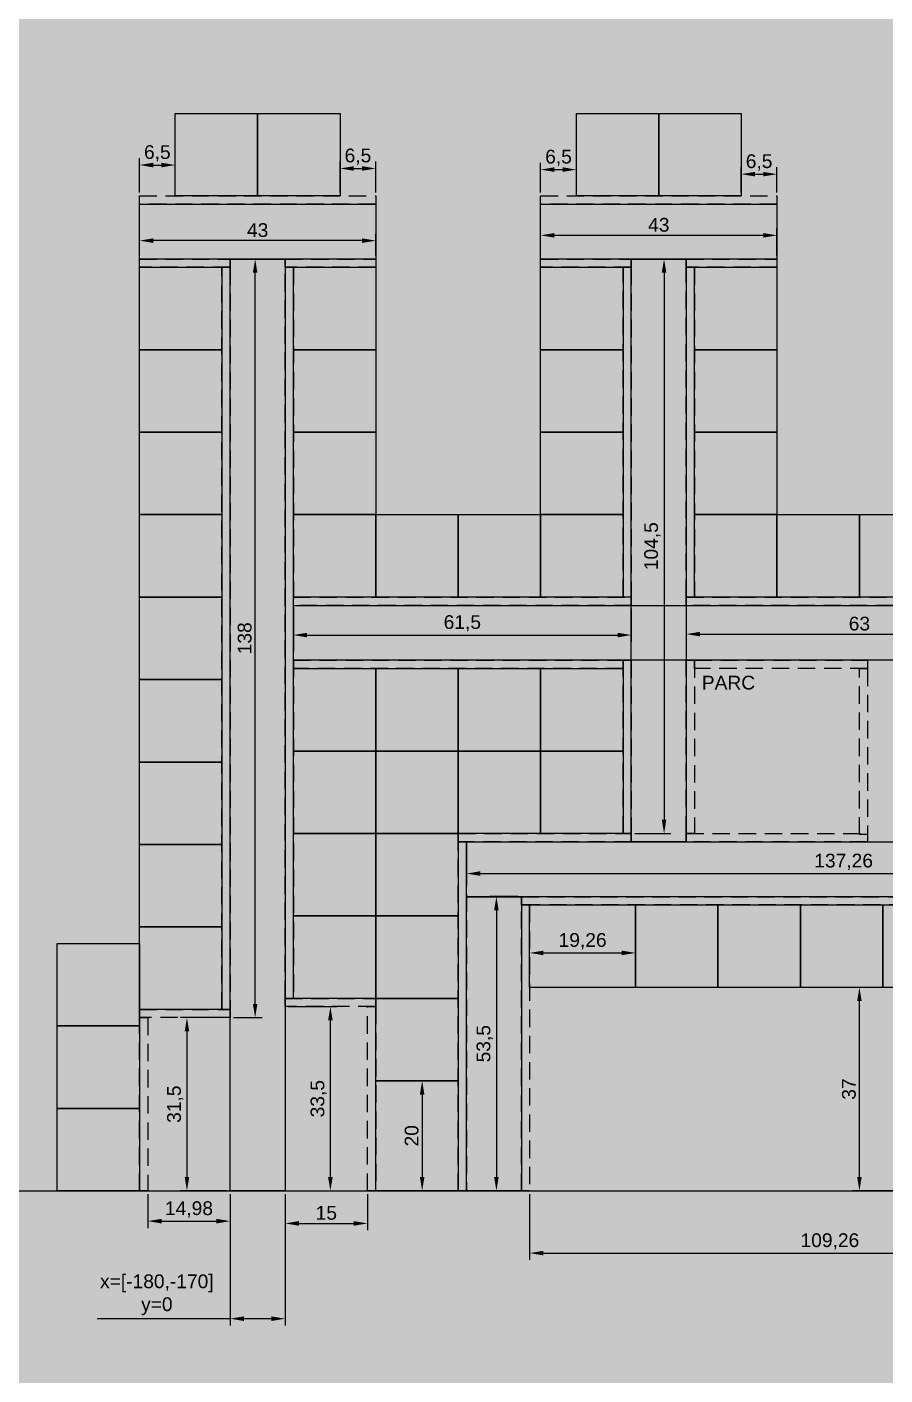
# Model space of a CAD drawing. Header units: metres. Extents: x 0 to 2792, y -15 to 2048.
# Drawn here: x 2125.1 to 2281.3, y 1564.7 to 1810 of the extents above; entities that cross this region are included whole.
import ezdxf

# ---------------------------------------------------------------- set-up
doc = ezdxf.new("R2010")
doc.units = ezdxf.units.M
doc.linetypes.add('CACHE2', pattern=[4.7625, 3.175, -1.5875])
for name, color, linetype in [('Batiment', 4, 'Continuous'), ('BG', 251, 'Continuous'), ('Plan', 3, 'Continuous'), ('Rue', 161, 'Continuous'), ('Sidewalk', 211, 'CACHE2'), ('Séparation', 10, 'Continuous')]:
    doc.layers.add(name, color=color, linetype=linetype)
doc.styles.get("Standard").update_dxf_attribs({"font": 'arial.ttf'})
doc.dimstyles.new('ISO-25', dxfattribs={"dimtxt": 2.5, "dimasz": 2.5, "dimexe": 1.25, "dimexo": 0.625, "dimtad": 1, "dimtxsty": 'Standard', "dimcen": 2.5, "dimadec": 0, "dimazin": 0, "dimtfac": 1, "dimtmove": 0, "dimatfit": 3, "dimfxl": 1, "dimarcsym": 0})

# ---------------------------------------------------------------- blocks, each defined once
blk = doc.blocks.new('*D170')
at = {"layer": 'Defpoints', "color": 0, "transparency": 16777216}
for p in [(2276.62, 1635.25), (2317.18, 1635.25), (2317.18, 1598.25)]:
    blk.add_point(p, dxfattribs=at)
at = {"layer": 'Plan', "color": 0, "lineweight": -2, "transparency": 16777216}
for p, q in [((2316.56, 1635.25), (2275.37, 1635.25)), ((2276.62, 1600.75), (2276.62, 1632.75)), ((2316.56, 1598.25), (2275.37, 1598.25))]:
    blk.add_line(p, q, dxfattribs=at)
at = {"layer": 'Plan', "color": 0, "transparency": 16777216}
for points in [[(2276.21, 1632.75), (2277.04, 1632.75), (2276.62, 1635.25)], [(2276.21, 1600.75), (2277.04, 1600.75), (2276.62, 1598.25)]]:
    blk.add_solid(points, dxfattribs=at)
at = {"layer": 'Plan', "color": 0, "transparency": 16777216, "insert": (2274.72, 1616.75), "char_height": 2.5, "attachment_point": 5, "rotation": 90}
blk.add_mtext('37', dxfattribs=at)
blk = doc.blocks.new('*D172')
at = {"layer": 'Defpoints', "color": 0, "transparency": 16777216}
for p in [(2203.62, 1618.25), (2197.06, 1598.25), (2203.62, 1598.25)]:
    blk.add_point(p, dxfattribs=at)
at = {"layer": 'Plan', "color": 0, "lineweight": -2, "transparency": 16777216}
for p, q in [((2202.99, 1618.25), (2195.81, 1618.25)), ((2197.06, 1615.75), (2197.06, 1600.75)), ((2202.99, 1598.25), (2195.81, 1598.25))]:
    blk.add_line(p, q, dxfattribs=at)
at = {"layer": 'Plan', "color": 0, "transparency": 16777216}
for points in [[(2196.64, 1615.75), (2197.47, 1615.75), (2197.06, 1618.25)], [(2196.64, 1600.75), (2197.47, 1600.75), (2197.06, 1598.25)]]:
    blk.add_solid(points, dxfattribs=at)
at = {"layer": 'Plan', "color": 0, "transparency": 16777216, "insert": (2195.15, 1608.25), "char_height": 2.5, "attachment_point": 5, "rotation": 90}
blk.add_mtext('20', dxfattribs=at)
blk = doc.blocks.new('*D190')
at = {"layer": 'Defpoints', "color": 0, "transparency": 16777216}
for p in [(2162.12, 1629.75), (2154.26, 1598.25), (2162.12, 1598.25)]:
    blk.add_point(p, dxfattribs=at)
at = {"layer": 'Plan', "color": 0, "lineweight": -2, "transparency": 16777216}
for p, q in [((2161.49, 1629.75), (2153.01, 1629.75)), ((2154.26, 1627.25), (2154.26, 1600.75)), ((2161.49, 1598.25), (2153.01, 1598.25))]:
    blk.add_line(p, q, dxfattribs=at)
at = {"layer": 'Plan', "color": 0, "transparency": 16777216}
for points in [[(2153.84, 1627.25), (2154.67, 1627.25), (2154.26, 1629.75)], [(2153.84, 1600.75), (2154.67, 1600.75), (2154.26, 1598.25)]]:
    blk.add_solid(points, dxfattribs=at)
at = {"layer": 'Plan', "color": 0, "transparency": 16777216, "insert": (2152.13, 1614), "char_height": 2.5, "attachment_point": 5, "rotation": 90}
blk.add_mtext('31,5', dxfattribs=at)
blk = doc.blocks.new('*D191')
at = {"layer": 'Defpoints', "color": 0, "transparency": 16777216}
for p in [(2172.12, 1631.75), (2180.36, 1631.75), (2172.12, 1598.25)]:
    blk.add_point(p, dxfattribs=at)
at = {"layer": 'Plan', "color": 0, "lineweight": -2, "transparency": 16777216}
for p, q in [((2172.74, 1631.75), (2181.61, 1631.75)), ((2180.36, 1600.75), (2180.36, 1629.25)), ((2172.74, 1598.25), (2181.61, 1598.25))]:
    blk.add_line(p, q, dxfattribs=at)
at = {"layer": 'Plan', "color": 0, "transparency": 16777216}
for points in [[(2179.94, 1629.25), (2180.77, 1629.25), (2180.36, 1631.75)], [(2179.94, 1600.75), (2180.77, 1600.75), (2180.36, 1598.25)]]:
    blk.add_solid(points, dxfattribs=at)
at = {"layer": 'Plan', "color": 0, "transparency": 16777216, "insert": (2178.23, 1615), "char_height": 2.5, "attachment_point": 5, "rotation": 90}
blk.add_mtext('33,5', dxfattribs=at)
blk = doc.blocks.new('*D194')
at = {"layer": 'Defpoints', "color": 0, "transparency": 16777216}
for p in [(2147.14, 1598.25), (2162.12, 1598.25), (2162.12, 1592.72)]:
    blk.add_point(p, dxfattribs=at)
at = {"layer": 'Plan', "color": 0, "lineweight": -2, "transparency": 16777216}
for p, q in [((2147.14, 1597.62), (2147.14, 1591.47)), ((2162.12, 1597.62), (2162.12, 1591.47)), ((2149.64, 1592.72), (2159.62, 1592.72))]:
    blk.add_line(p, q, dxfattribs=at)
at = {"layer": 'Plan', "color": 0, "transparency": 16777216}
for points in [[(2149.64, 1593.14), (2149.64, 1592.31), (2147.14, 1592.72)], [(2159.62, 1593.14), (2159.62, 1592.31), (2162.12, 1592.72)]]:
    blk.add_solid(points, dxfattribs=at)
at = {"layer": 'Plan', "color": 0, "transparency": 16777216, "insert": (2154.63, 1594.85), "char_height": 2.5, "attachment_point": 5}
blk.add_mtext('14,98', dxfattribs=at)
blk = doc.blocks.new('*D195')
at = {"layer": 'Defpoints', "color": 0, "transparency": 16777216}
for p in [(2172.12, 1598.25), (2187.12, 1598.25), (2187.12, 1592.31)]:
    blk.add_point(p, dxfattribs=at)
at = {"layer": 'Plan', "color": 0, "lineweight": -2, "transparency": 16777216}
for p, q in [((2172.12, 1597.62), (2172.12, 1591.06)), ((2187.12, 1597.62), (2187.12, 1591.06)), ((2174.62, 1592.31), (2184.62, 1592.31))]:
    blk.add_line(p, q, dxfattribs=at)
at = {"layer": 'Plan', "color": 0, "transparency": 16777216}
for points in [[(2174.62, 1592.73), (2174.62, 1591.89), (2172.12, 1592.31)], [(2184.62, 1592.73), (2184.62, 1591.89), (2187.12, 1592.31)]]:
    blk.add_solid(points, dxfattribs=at)
at = {"layer": 'Plan', "color": 0, "transparency": 16777216, "insert": (2179.62, 1594.21), "char_height": 2.5, "attachment_point": 5}
blk.add_mtext('15', dxfattribs=at)
blk = doc.blocks.new('*D196')
at = {"layer": 'Defpoints', "color": 0, "transparency": 16777216}
for p in [(2216.62, 1598.25), (2325.88, 1598.25), (2325.88, 1586.91)]:
    blk.add_point(p, dxfattribs=at)
at = {"layer": 'Plan', "color": 0, "lineweight": -2, "transparency": 16777216}
for p, q in [((2216.62, 1597.62), (2216.62, 1585.66)), ((2325.88, 1597.62), (2325.88, 1585.66)), ((2219.12, 1586.91), (2323.38, 1586.91))]:
    blk.add_line(p, q, dxfattribs=at)
at = {"layer": 'Plan', "color": 0, "transparency": 16777216}
for points in [[(2219.12, 1587.32), (2219.12, 1586.49), (2216.62, 1586.91)], [(2323.38, 1587.32), (2323.38, 1586.49), (2325.88, 1586.91)]]:
    blk.add_solid(points, dxfattribs=at)
at = {"layer": 'Plan', "color": 0, "transparency": 16777216, "insert": (2271.25, 1589.03), "char_height": 2.5, "attachment_point": 5}
blk.add_mtext('109,26', dxfattribs=at)
blk = doc.blocks.new('*D202')
at = {"layer": 'Defpoints', "color": 0, "transparency": 16777216}
for p in [(2173.62, 1704.75), (2235.12, 1704.75), (2235.12, 1699.34)]:
    blk.add_point(p, dxfattribs=at)
at = {"layer": 'Plan', "color": 0, "lineweight": -2, "transparency": 16777216}
for p, q in [((2173.62, 1704.12), (2173.62, 1698.09)), ((2235.12, 1704.12), (2235.12, 1698.09)), ((2176.12, 1699.34), (2232.62, 1699.34))]:
    blk.add_line(p, q, dxfattribs=at)
at = {"layer": 'Plan', "color": 0, "transparency": 16777216}
for points in [[(2176.12, 1699.75), (2176.12, 1698.92), (2173.62, 1699.34)], [(2232.62, 1699.75), (2232.62, 1698.92), (2235.12, 1699.34)]]:
    blk.add_solid(points, dxfattribs=at)
at = {"layer": 'Plan', "color": 0, "transparency": 16777216, "insert": (2204.37, 1701.47), "char_height": 2.5, "attachment_point": 5}
blk.add_mtext('61,5', dxfattribs=at)
blk = doc.blocks.new('*D203')
at = {"layer": 'Defpoints', "color": 0, "transparency": 16777216}
for p in [(2245.12, 1704.75), (2308.12, 1704.75), (2308.12, 1699.51)]:
    blk.add_point(p, dxfattribs=at)
at = {"layer": 'Plan', "color": 0, "lineweight": -2, "transparency": 16777216}
for p, q in [((2245.12, 1704.12), (2245.12, 1698.26)), ((2308.12, 1704.12), (2308.12, 1698.26)), ((2247.62, 1699.51), (2305.62, 1699.51))]:
    blk.add_line(p, q, dxfattribs=at)
at = {"layer": 'Plan', "color": 0, "transparency": 16777216}
for points in [[(2247.62, 1699.93), (2247.62, 1699.1), (2245.12, 1699.51)], [(2305.62, 1699.93), (2305.62, 1699.1), (2308.12, 1699.51)]]:
    blk.add_solid(points, dxfattribs=at)
at = {"layer": 'Plan', "color": 0, "transparency": 16777216, "insert": (2276.62, 1701.41), "char_height": 2.5, "attachment_point": 5}
blk.add_mtext('63', dxfattribs=at)
blk = doc.blocks.new('*D204')
at = {"layer": 'Defpoints', "color": 0, "transparency": 16777216}
for p in [(2145.62, 1771.09), (2145.62, 1767.75), (2188.62, 1767.75)]:
    blk.add_point(p, dxfattribs=at)
at = {"layer": 'Plan', "color": 0, "lineweight": -2, "transparency": 16777216}
for p, q in [((2145.62, 1768.37), (2145.62, 1772.34)), ((2186.12, 1771.09), (2148.12, 1771.09)), ((2188.62, 1768.37), (2188.62, 1772.34))]:
    blk.add_line(p, q, dxfattribs=at)
at = {"layer": 'Plan', "color": 0, "transparency": 16777216}
for points in [[(2148.12, 1771.5), (2148.12, 1770.67), (2145.62, 1771.09)], [(2186.12, 1771.5), (2186.12, 1770.67), (2188.62, 1771.09)]]:
    blk.add_solid(points, dxfattribs=at)
at = {"layer": 'Plan', "color": 0, "transparency": 16777216, "insert": (2167.12, 1772.99), "char_height": 2.5, "attachment_point": 5}
blk.add_mtext('43', dxfattribs=at)
blk = doc.blocks.new('*D205')
at = {"layer": 'Defpoints', "color": 0, "transparency": 16777216}
for p in [(2218.62, 1772.05), (2218.62, 1767.75), (2261.62, 1767.75)]:
    blk.add_point(p, dxfattribs=at)
at = {"layer": 'Plan', "color": 0, "lineweight": -2, "transparency": 16777216}
for p, q in [((2218.62, 1768.37), (2218.62, 1773.3)), ((2261.62, 1768.37), (2261.62, 1773.3)), ((2259.12, 1772.05), (2221.12, 1772.05))]:
    blk.add_line(p, q, dxfattribs=at)
at = {"layer": 'Plan', "color": 0, "transparency": 16777216}
for points in [[(2221.12, 1772.47), (2221.12, 1771.64), (2218.62, 1772.05)], [(2259.12, 1772.47), (2259.12, 1771.64), (2261.62, 1772.05)]]:
    blk.add_solid(points, dxfattribs=at)
at = {"layer": 'Plan', "color": 0, "transparency": 16777216, "insert": (2240.12, 1773.95), "char_height": 2.5, "attachment_point": 5}
blk.add_mtext('43', dxfattribs=at)
blk = doc.blocks.new('*D210')
at = {"layer": 'Defpoints', "color": 0, "transparency": 16777216}
for p in [(2225.12, 1784.01), (2218.62, 1779.25), (2225.12, 1779.25)]:
    blk.add_point(p, dxfattribs=at)
at = {"layer": 'Plan', "color": 0, "lineweight": -2, "transparency": 16777216}
for p, q in [((2218.62, 1779.87), (2218.62, 1785.26)), ((2221.12, 1784.01), (2222.62, 1784.01)), ((2225.12, 1779.87), (2225.12, 1785.26))]:
    blk.add_line(p, q, dxfattribs=at)
at = {"layer": 'Plan', "color": 0, "transparency": 16777216}
for points in [[(2221.12, 1784.43), (2221.12, 1783.59), (2218.62, 1784.01)], [(2222.62, 1784.43), (2222.62, 1783.59), (2225.12, 1784.01)]]:
    blk.add_solid(points, dxfattribs=at)
at = {"layer": 'Plan', "color": 0, "transparency": 16777216, "insert": (2221.87, 1786.14), "char_height": 2.5, "attachment_point": 5}
blk.add_mtext('6,5', dxfattribs=at)
blk = doc.blocks.new('*D211')
at = {"layer": 'Defpoints', "color": 0, "transparency": 16777216}
for p in [(2261.62, 1783.18), (2255.12, 1779.25), (2261.62, 1779.25)]:
    blk.add_point(p, dxfattribs=at)
at = {"layer": 'Plan', "color": 0, "lineweight": -2, "transparency": 16777216}
for p, q in [((2255.12, 1779.87), (2255.12, 1784.43)), ((2257.62, 1783.18), (2259.12, 1783.18)), ((2261.62, 1779.87), (2261.62, 1784.43))]:
    blk.add_line(p, q, dxfattribs=at)
at = {"layer": 'Plan', "color": 0, "transparency": 16777216}
for points in [[(2257.62, 1783.6), (2257.62, 1782.77), (2255.12, 1783.18)], [(2259.12, 1783.6), (2259.12, 1782.77), (2261.62, 1783.18)]]:
    blk.add_solid(points, dxfattribs=at)
at = {"layer": 'Plan', "color": 0, "transparency": 16777216, "insert": (2258.37, 1785.31), "char_height": 2.5, "attachment_point": 5}
blk.add_mtext('6,5', dxfattribs=at)
blk = doc.blocks.new('*D212')
at = {"layer": 'Defpoints', "color": 0, "transparency": 16777216}
for p in [(2152.12, 1784.84), (2145.62, 1779.25), (2152.12, 1779.25)]:
    blk.add_point(p, dxfattribs=at)
at = {"layer": 'Plan', "color": 0, "lineweight": -2, "transparency": 16777216}
for p, q in [((2145.62, 1779.87), (2145.62, 1786.09)), ((2152.12, 1779.87), (2152.12, 1786.09)), ((2148.12, 1784.84), (2149.62, 1784.84))]:
    blk.add_line(p, q, dxfattribs=at)
at = {"layer": 'Plan', "color": 0, "transparency": 16777216}
for points in [[(2148.12, 1785.26), (2148.12, 1784.42), (2145.62, 1784.84)], [(2149.62, 1785.26), (2149.62, 1784.42), (2152.12, 1784.84)]]:
    blk.add_solid(points, dxfattribs=at)
at = {"layer": 'Plan', "color": 0, "transparency": 16777216, "insert": (2148.87, 1786.97), "char_height": 2.5, "attachment_point": 5}
blk.add_mtext('6,5', dxfattribs=at)
blk = doc.blocks.new('*D213')
at = {"layer": 'Defpoints', "color": 0, "transparency": 16777216}
for p in [(2188.62, 1784.22), (2182.12, 1779.25), (2188.62, 1779.25)]:
    blk.add_point(p, dxfattribs=at)
at = {"layer": 'Plan', "color": 0, "lineweight": -2, "transparency": 16777216}
for p, q in [((2182.12, 1779.87), (2182.12, 1785.47)), ((2188.62, 1779.87), (2188.62, 1785.47)), ((2184.62, 1784.22), (2186.12, 1784.22))]:
    blk.add_line(p, q, dxfattribs=at)
at = {"layer": 'Plan', "color": 0, "transparency": 16777216}
for points in [[(2184.62, 1784.63), (2184.62, 1783.8), (2182.12, 1784.22)], [(2186.12, 1784.63), (2186.12, 1783.8), (2188.62, 1784.22)]]:
    blk.add_solid(points, dxfattribs=at)
at = {"layer": 'Plan', "color": 0, "transparency": 16777216, "insert": (2185.37, 1786.35), "char_height": 2.5, "attachment_point": 5}
blk.add_mtext('6,5', dxfattribs=at)
blk = doc.blocks.new('*D214')
at = {"layer": 'Defpoints', "color": 0, "transparency": 16777216}
for p in [(2162.12, 1767.75), (2166.67, 1767.75), (2162.12, 1629.75)]:
    blk.add_point(p, dxfattribs=at)
at = {"layer": 'Plan', "color": 0, "lineweight": -2, "transparency": 16777216}
for p, q in [((2162.74, 1767.75), (2167.92, 1767.75)), ((2166.67, 1632.25), (2166.67, 1765.25)), ((2162.74, 1629.75), (2167.92, 1629.75))]:
    blk.add_line(p, q, dxfattribs=at)
at = {"layer": 'Plan', "color": 0, "transparency": 16777216}
for points in [[(2166.25, 1765.25), (2167.08, 1765.25), (2166.67, 1767.75)], [(2166.25, 1632.25), (2167.08, 1632.25), (2166.67, 1629.75)]]:
    blk.add_solid(points, dxfattribs=at)
at = {"layer": 'Plan', "color": 0, "transparency": 16777216, "insert": (2164.77, 1698.75), "char_height": 2.5, "attachment_point": 5, "rotation": 90}
blk.add_mtext('138', dxfattribs=at)
blk = doc.blocks.new('*D215')
at = {"layer": 'Defpoints', "color": 0, "transparency": 16777216}
for p in [(2215.12, 1651.75), (2210.57, 1598.25), (2215.12, 1598.25)]:
    blk.add_point(p, dxfattribs=at)
at = {"layer": 'Plan', "color": 0, "lineweight": -2, "transparency": 16777216}
for p, q in [((2214.49, 1651.75), (2209.32, 1651.75)), ((2210.57, 1649.25), (2210.57, 1600.75)), ((2214.49, 1598.25), (2209.32, 1598.25))]:
    blk.add_line(p, q, dxfattribs=at)
at = {"layer": 'Plan', "color": 0, "transparency": 16777216}
for points in [[(2210.15, 1649.25), (2210.98, 1649.25), (2210.57, 1651.75)], [(2210.15, 1600.75), (2210.98, 1600.75), (2210.57, 1598.25)]]:
    blk.add_solid(points, dxfattribs=at)
at = {"layer": 'Plan', "color": 0, "transparency": 16777216, "insert": (2208.44, 1625), "char_height": 2.5, "attachment_point": 5, "rotation": 90}
blk.add_mtext('53,5', dxfattribs=at)
blk = doc.blocks.new('*D217')
at = {"layer": 'Defpoints', "color": 0, "transparency": 16777216}
for p in [(2235.12, 1767.75), (2235.12, 1663.25), (2241.08, 1663.25)]:
    blk.add_point(p, dxfattribs=at)
at = {"layer": 'Plan', "color": 0, "lineweight": -2, "transparency": 16777216}
for p, q in [((2235.74, 1767.75), (2242.33, 1767.75)), ((2241.08, 1765.25), (2241.08, 1665.75)), ((2235.74, 1663.25), (2242.33, 1663.25))]:
    blk.add_line(p, q, dxfattribs=at)
at = {"layer": 'Plan', "color": 0, "transparency": 16777216}
for points in [[(2240.66, 1765.25), (2241.49, 1765.25), (2241.08, 1767.75)], [(2240.66, 1665.75), (2241.49, 1665.75), (2241.08, 1663.25)]]:
    blk.add_solid(points, dxfattribs=at)
at = {"layer": 'Plan', "color": 0, "transparency": 16777216, "insert": (2238.95, 1715.5), "char_height": 2.5, "attachment_point": 5, "rotation": 90}
blk.add_mtext('104,5', dxfattribs=at)
blk = doc.blocks.new('*D220')
at = {"layer": 'Defpoints', "color": 0, "transparency": 16777216}
for p in [(2205.12, 1661.75), (2342.38, 1655.95), (2342.38, 1651.75)]:
    blk.add_point(p, dxfattribs=at)
at = {"layer": 'Plan', "color": 0, "lineweight": -2, "transparency": 16777216}
for p, q in [((2205.12, 1661.12), (2205.12, 1654.7)), ((2207.62, 1655.95), (2339.88, 1655.95)), ((2342.38, 1652.37), (2342.38, 1657.2))]:
    blk.add_line(p, q, dxfattribs=at)
at = {"layer": 'Plan', "color": 0, "transparency": 16777216}
for points in [[(2207.62, 1656.37), (2207.62, 1655.54), (2205.12, 1655.95)], [(2339.88, 1656.37), (2339.88, 1655.54), (2342.38, 1655.95)]]:
    blk.add_solid(points, dxfattribs=at)
at = {"layer": 'Plan', "color": 0, "transparency": 16777216, "insert": (2273.75, 1658.08), "char_height": 2.5, "attachment_point": 5}
blk.add_mtext('137,26', dxfattribs=at)
blk = doc.blocks.new('*D227')
at = {"layer": 'Defpoints', "color": 0, "transparency": 16777216}
for p in [(2235.88, 1641.52), (2216.62, 1635.25), (2235.88, 1635.25)]:
    blk.add_point(p, dxfattribs=at)
at = {"layer": 'Plan', "color": 0, "lineweight": -2, "transparency": 16777216}
for p, q in [((2216.62, 1635.87), (2216.62, 1642.77)), ((2219.12, 1641.52), (2233.38, 1641.52)), ((2235.88, 1635.87), (2235.88, 1642.77))]:
    blk.add_line(p, q, dxfattribs=at)
at = {"layer": 'Plan', "color": 0, "transparency": 16777216}
for points in [[(2219.12, 1641.93), (2219.12, 1641.1), (2216.62, 1641.52)], [(2233.38, 1641.93), (2233.38, 1641.1), (2235.88, 1641.52)]]:
    blk.add_solid(points, dxfattribs=at)
at = {"layer": 'Plan', "color": 0, "transparency": 16777216, "insert": (2226.25, 1643.64), "char_height": 2.5, "attachment_point": 5}
blk.add_mtext('19,26', dxfattribs=at)
blk = doc.blocks.new('*D228')
at = {"layer": 'Defpoints', "color": 0, "transparency": 16777216}
for p in [(2162.12, 1598.25), (2172.12, 1598.25), (2162.12, 1574.98)]:
    blk.add_point(p, dxfattribs=at)
at = {"layer": 'Plan', "color": 0, "lineweight": -2, "transparency": 16777216}
for p, q in [((2162.12, 1597.62), (2162.12, 1573.73)), ((2172.12, 1597.62), (2172.12, 1573.73)), ((2162.12, 1574.98), (2137.94, 1574.98)), ((2169.62, 1574.98), (2164.62, 1574.98))]:
    blk.add_line(p, q, dxfattribs=at)
at = {"layer": 'Plan', "color": 0, "transparency": 16777216}
for points in [[(2164.62, 1575.4), (2164.62, 1574.56), (2162.12, 1574.98)], [(2169.62, 1575.4), (2169.62, 1574.56), (2172.12, 1574.98)]]:
    blk.add_solid(points, dxfattribs=at)
at = {"layer": 'Plan', "color": 0, "transparency": 16777216, "insert": (2148.78, 1579.32), "char_height": 2.5, "width": 3.3373, "attachment_point": 5}
blk.add_mtext('x=[-180,-170] y=0', dxfattribs=at)

msp = doc.modelspace()

# ---------------------------------------------------------------- linework, layer by layer
at = {"layer": 'Batiment'}
for points in [[(2152.118, 1794.245), (2167.118, 1794.245), (2167.118, 1779.245), (2152.118, 1779.245)], [(2167.118, 1794.245), (2182.118, 1794.245), (2182.118, 1779.245), (2167.118, 1779.245)], [(2225.118, 1794.245), (2240.118, 1794.245), (2240.118, 1779.245), (2225.118, 1779.245)], [(2240.118, 1794.245), (2255.118, 1794.245), (2255.118, 1779.245), (2240.118, 1779.245)], [(2145.618, 1766.245), (2160.618, 1766.245), (2160.618, 1751.245), (2145.618, 1751.245)], [(2173.618, 1766.245), (2188.618, 1766.245), (2188.618, 1751.245), (2173.618, 1751.245)], [(2218.618, 1766.245), (2233.618, 1766.245), (2233.618, 1751.245), (2218.618, 1751.245)], [(2246.618, 1766.245), (2261.618, 1766.245), (2261.618, 1751.245), (2246.618, 1751.245)], [(2145.618, 1751.245), (2160.618, 1751.245), (2160.618, 1736.245), (2145.618, 1736.245)], [(2173.618, 1751.245), (2188.618, 1751.245), (2188.618, 1736.245), (2173.618, 1736.245)], [(2218.618, 1751.245), (2233.618, 1751.245), (2233.618, 1736.245), (2218.618, 1736.245)], [(2246.618, 1751.245), (2261.618, 1751.245), (2261.618, 1736.245), (2246.618, 1736.245)], [(2145.618, 1736.245), (2160.618, 1736.245), (2160.618, 1721.245), (2145.618, 1721.245)], [(2173.618, 1736.245), (2188.618, 1736.245), (2188.618, 1721.245), (2173.618, 1721.245)], [(2218.618, 1736.245), (2233.618, 1736.245), (2233.618, 1721.245), (2218.618, 1721.245)], [(2246.618, 1736.245), (2261.618, 1736.245), (2261.618, 1721.245), (2246.618, 1721.245)], [(2145.618, 1721.245), (2160.618, 1721.245), (2160.618, 1706.245), (2145.618, 1706.245)], [(2173.618, 1721.245), (2188.618, 1721.245), (2188.618, 1706.245), (2173.618, 1706.245)], [(2188.618, 1721.245), (2203.618, 1721.245), (2203.618, 1706.245), (2188.618, 1706.245)], [(2203.618, 1721.245), (2218.618, 1721.245), (2218.618, 1706.245), (2203.618, 1706.245)], [(2218.618, 1721.245), (2233.618, 1721.245), (2233.618, 1706.245), (2218.618, 1706.245)], [(2246.618, 1721.245), (2261.618, 1721.245), (2261.618, 1706.245), (2246.618, 1706.245)], [(2261.618, 1721.245), (2276.618, 1721.245), (2276.618, 1706.245), (2261.618, 1706.245)], [(2276.618, 1721.245), (2291.618, 1721.245), (2291.618, 1706.245), (2276.618, 1706.245)], [(2145.618, 1706.245), (2160.618, 1706.245), (2160.618, 1691.245), (2145.618, 1691.245)], [(2173.618, 1693.245), (2188.618, 1693.245), (2188.618, 1678.245), (2173.618, 1678.245)], [(2188.618, 1693.245), (2203.618, 1693.245), (2203.618, 1678.245), (2188.618, 1678.245)], [(2203.618, 1693.245), (2218.618, 1693.245), (2218.618, 1678.245), (2203.618, 1678.245)], [(2203.618, 1693.245), (2218.618, 1693.245), (2218.618, 1678.245), (2203.618, 1678.245)], [(2218.618, 1693.245), (2233.618, 1693.245), (2233.618, 1678.245), (2218.618, 1678.245)], [(2145.618, 1691.245), (2160.618, 1691.245), (2160.618, 1676.245), (2145.618, 1676.245)], [(2173.618, 1678.245), (2188.618, 1678.245), (2188.618, 1663.245), (2173.618, 1663.245)], [(2188.618, 1678.245), (2203.618, 1678.245), (2203.618, 1663.245), (2188.618, 1663.245)], [(2203.618, 1678.245), (2218.618, 1678.245), (2218.618, 1663.245), (2203.618, 1663.245)], [(2218.618, 1678.245), (2233.618, 1678.245), (2233.618, 1663.245), (2218.618, 1663.245)], [(2145.618, 1676.245), (2160.618, 1676.245), (2160.618, 1661.245), (2145.618, 1661.245)], [(2173.618, 1663.245), (2188.618, 1663.245), (2188.618, 1648.245), (2173.618, 1648.245)], [(2173.618, 1663.245), (2188.618, 1663.245), (2188.618, 1648.245), (2173.618, 1648.245)], [(2188.618, 1663.245), (2203.618, 1663.245), (2203.618, 1648.245), (2188.618, 1648.245)], [(2145.618, 1661.245), (2160.618, 1661.245), (2160.618, 1646.245), (2145.618, 1646.245)], [(2173.618, 1648.245), (2188.618, 1648.245), (2188.618, 1633.245), (2173.618, 1633.245)], [(2188.618, 1648.245), (2203.618, 1648.245), (2203.618, 1633.245), (2188.618, 1633.245)], [(2216.618, 1650.245), (2235.882, 1650.245), (2235.882, 1635.245), (2216.618, 1635.245)], [(2235.882, 1650.245), (2250.882, 1650.245), (2250.882, 1635.245), (2235.882, 1635.245)], [(2250.882, 1650.245), (2265.882, 1650.245), (2265.882, 1635.245), (2250.882, 1635.245)], [(2265.882, 1650.245), (2280.882, 1650.245), (2280.882, 1635.245), (2265.882, 1635.245)], [(2280.882, 1650.245), (2295.882, 1650.245), (2295.882, 1635.245), (2280.882, 1635.245)], [(2145.618, 1646.245), (2160.618, 1646.245), (2160.618, 1631.245), (2145.618, 1631.245)], [(2130.618, 1643.245), (2145.618, 1643.245), (2145.618, 1628.245), (2130.618, 1628.245)], [(2188.618, 1633.245), (2203.618, 1633.245), (2203.618, 1618.245), (2188.618, 1618.245)], [(2130.618, 1628.245), (2145.618, 1628.245), (2145.618, 1613.245), (2130.618, 1613.245)], [(2188.618, 1618.245), (2203.618, 1618.245), (2203.618, 1598.245), (2188.618, 1598.245)], [(2130.618, 1613.245), (2145.618, 1613.245), (2145.618, 1598.245), (2130.618, 1598.245)]]:
    msp.add_lwpolyline(points, close=True, dxfattribs=at)
at = {"layer": 'BG'}
msp.add_solid([(1892.118, 2048.245), (2792.118, 2048.245), (1892.118, 1148.245), (2792.118, 1148.245)], dxfattribs=at)
at = {"layer": 'Plan'}
msp.add_line((2172.118, 1598.245), (2162.118, 1598.245), dxfattribs=at)
at = {"layer": 'Rue'}
for points in [[(2188.618, 1777.745), (2188.618, 1767.745), (2145.618, 1767.745), (2145.618, 1777.745)], [(2261.618, 1777.745), (2261.618, 1767.745), (2218.618, 1767.745), (2218.618, 1777.745)], [(2162.118, 1767.745), (2172.118, 1767.745), (2172.118, 1598.245), (2162.118, 1598.245)], [(2235.118, 1767.745), (2245.118, 1767.745), (2245.118, 1661.745), (2235.118, 1661.745)], [(2318.118, 1704.745), (2318.118, 1694.745), (2173.618, 1694.745), (2173.618, 1704.745)], [(2342.382, 1661.745), (2342.382, 1651.745), (2205.118, 1651.745), (2205.118, 1661.745)], [(2205.118, 1651.745), (2215.118, 1651.745), (2215.118, 1598.245), (2205.118, 1598.245)]]:
    msp.add_lwpolyline(points, close=True, dxfattribs=at)
at = {"layer": 'Sidewalk'}
for points in [[(2145.618, 1777.745), (2145.618, 1779.245), (2188.618, 1779.245), (2188.618, 1777.745)], [(2218.618, 1777.745), (2218.618, 1779.245), (2261.618, 1779.245), (2261.618, 1777.745)], [(2145.618, 1766.245), (2145.618, 1767.745), (2162.118, 1767.745), (2162.118, 1766.245)], [(2160.618, 1766.245), (2162.118, 1766.245), (2162.118, 1631.245), (2160.618, 1631.245)], [(2172.118, 1766.245), (2172.118, 1767.745), (2188.618, 1767.745), (2188.618, 1766.245)], [(2172.118, 1766.245), (2173.618, 1766.245), (2173.618, 1633.245), (2172.118, 1633.245)], [(2218.618, 1766.245), (2218.618, 1767.745), (2235.118, 1767.745), (2235.118, 1766.245)], [(2233.618, 1766.245), (2235.118, 1766.245), (2235.118, 1706.245), (2233.618, 1706.245)], [(2245.118, 1766.245), (2245.118, 1767.745), (2261.618, 1767.745), (2261.618, 1766.245)], [(2245.118, 1766.245), (2246.618, 1766.245), (2246.618, 1706.245), (2245.118, 1706.245)], [(2173.618, 1704.745), (2173.618, 1706.245), (2235.118, 1706.245), (2235.118, 1704.745)], [(2245.118, 1704.745), (2245.118, 1706.245), (2306.618, 1706.245), (2306.618, 1704.745)], [(2173.618, 1693.245), (2173.618, 1694.745), (2233.618, 1694.745), (2233.618, 1693.245)], [(2233.618, 1694.745), (2235.118, 1694.745), (2235.118, 1663.245), (2233.618, 1663.245)], [(2245.118, 1694.745), (2246.618, 1694.745), (2246.618, 1663.245), (2245.118, 1663.245)], [(2246.618, 1693.245), (2246.618, 1694.745), (2278.118, 1694.745), (2278.118, 1693.245)], [(2276.618, 1693.245), (2278.118, 1693.245), (2278.118, 1663.04), (2276.618, 1663.04)], [(2203.618, 1661.745), (2203.618, 1663.245), (2235.118, 1663.245), (2235.118, 1661.745)], [(2245.118, 1661.745), (2245.118, 1663.245), (2278.118, 1663.245), (2278.118, 1661.745)], [(2203.618, 1661.745), (2205.118, 1661.745), (2205.118, 1598.245), (2203.618, 1598.245)], [(2215.118, 1650.245), (2215.118, 1651.745), (2342.382, 1651.745), (2342.382, 1650.245)], [(2215.118, 1650.245), (2216.618, 1650.245), (2216.618, 1598.245), (2215.118, 1598.245)], [(2172.118, 1631.745), (2172.118, 1633.245), (2188.618, 1633.245), (2188.618, 1631.745)], [(2145.618, 1629.745), (2145.618, 1631.245), (2162.118, 1631.245), (2162.118, 1629.745)], [(2187.118, 1631.745), (2188.618, 1631.745), (2188.618, 1598.245), (2187.118, 1598.245)], [(2145.643, 1629.745), (2147.143, 1629.745), (2147.143, 1598.245), (2145.643, 1598.245)]]:
    msp.add_lwpolyline(points, close=True, dxfattribs=at)
at = {"layer": 'Séparation'}
msp.add_line((1992.118, 1598.245), (2692.118, 1598.245), dxfattribs=at)

# ---------------------------------------------------------------- texts
at = {"layer": 'Plan', "insert": (2247.946, 1691.933), "char_height": 2.5, "attachment_point": 1}
msp.add_mtext_dynamic_manual_height_columns('PARC', width=18.48171, gutter_width=12.5, heights=[0], dxfattribs=at)

# ---------------------------------------------------------------- dimensions: what is measured, and where the dimension line sits
at = {"layer": 'Plan'}
for base, p1, p2, picture, middle in [((2152.118, 1784.839), (2145.618, 1779.245), (2152.118, 1779.245), '*D212', (2148.868, 1786.967)), ((2188.618, 1784.218), (2182.118, 1779.245), (2188.618, 1779.245), '*D213', (2185.368, 1786.345)), ((2225.118, 1784.011), (2218.618, 1779.245), (2225.118, 1779.245), '*D210', (2221.868, 1786.139)), ((2261.618, 1783.182), (2255.118, 1779.245), (2261.618, 1779.245), '*D211', (2258.368, 1785.31)), ((2218.618, 1772.052), (2261.618, 1767.745), (2218.618, 1767.745), '*D205', (2240.118, 1773.955)), ((2145.618, 1771.088), (2188.618, 1767.745), (2145.618, 1767.745), '*D204', (2167.118, 1772.99)), ((2235.118, 1699.338), (2173.618, 1704.745), (2235.118, 1704.745), '*D202', (2204.368, 1701.465)), ((2308.118, 1699.512), (2245.118, 1704.745), (2308.118, 1704.745), '*D203', (2276.618, 1701.414)), ((2342.382, 1655.955), (2205.118, 1661.745), (2342.382, 1651.745), '*D220', (2273.75, 1658.082)), ((2235.882, 1641.515), (2216.618, 1635.245), (2235.882, 1635.245), '*D227', (2226.25, 1643.642)), ((2162.1183, 1592.723), (2147.1432, 1598.2453), (2162.1183, 1598.2453), '*D194', (2154.6307, 1594.8503)), ((2187.118, 1592.31), (2172.118, 1598.245), (2187.118, 1598.245), '*D195', (2179.618, 1594.211)), ((2325.882, 1586.905), (2216.618, 1598.245), (2325.882, 1598.245), '*D196', (2271.25, 1589.033))]:
    dim = msp.add_linear_dim(base=base, p1=p1, p2=p2, dimstyle='ISO-25', dxfattribs=at)
    dim.commit()
    dim.dimension.update_dxf_attribs({"geometry": picture, "text_midpoint": middle})
for base, p1, p2, picture, middle in [((2166.667, 1767.745), (2162.118, 1629.745), (2162.118, 1767.745), '*D214', (2164.765, 1698.745)), ((2241.076, 1663.245), (2235.118, 1767.745), (2235.118, 1663.245), '*D217', (2238.949, 1715.495)), ((2210.566, 1598.245), (2215.118, 1651.745), (2215.118, 1598.245), '*D215', (2208.439, 1624.995)), ((2276.622, 1635.245), (2317.184, 1598.245), (2317.184, 1635.245), '*D170', (2274.72, 1616.745)), ((2180.357, 1631.745), (2172.118, 1598.245), (2172.118, 1631.745), '*D191', (2178.229, 1614.995)), ((2154.258, 1598.245), (2162.116, 1629.745), (2162.118, 1598.245), '*D190', (2152.13, 1613.995)), ((2197.055, 1598.245), (2203.618, 1618.245), (2203.618, 1598.245), '*D172', (2195.154, 1608.245))]:
    dim = msp.add_linear_dim(base=base, p1=p1, p2=p2, angle=90, dimstyle='ISO-25', dxfattribs=at)
    dim.commit()
    dim.dimension.update_dxf_attribs({"geometry": picture, "text_midpoint": middle})
dim = msp.add_linear_dim(base=(2162.118, 1574.979), p1=(2172.118, 1598.245), p2=(2162.118, 1598.245), text='x=[-180,-170] y=0', dimstyle='ISO-25', dxfattribs=at)
dim.commit()
dim.dimension.update_dxf_attribs({"geometry": '*D228', "text_midpoint": (2148.781, 1579.315)})

doc.saveas('drawing.dxf')
